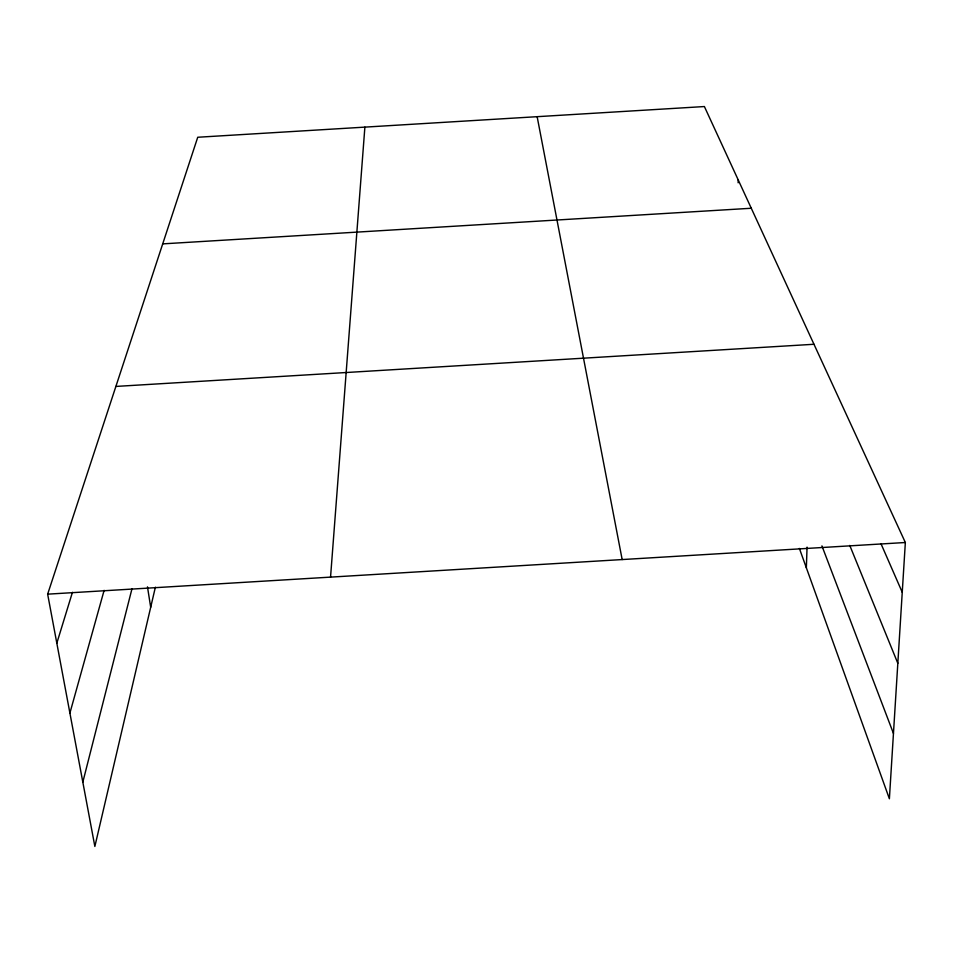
<?xml version="1.0" encoding="UTF-8"?>
<svg xmlns="http://www.w3.org/2000/svg" width="953" height="953" viewBox="0 0 953 953"><rect width="100%" height="100%" fill="white"/><g stroke="black" fill="none" stroke-linecap="round" stroke-linejoin="round"><path stroke-width="1.43" d="M738.146 182.785L738.194 179.867M806.357 567.797L807.06 547.129M155.375 587.215L94.859 846.455L47.65 594.16L197.736 137.256L704.398 106.545L905.35 542.507L889.387 798.769L799.388 548.428M330.548 577.125L364.88 127.13M82.828 782.127L131.955 588.859M69.903 713.082L104.127 590.336M56.823 643.18L72.428 592.337M162.713 243.873L751.274 208.254M115.885 386.43L813.969 344.271M47.65 594.16L905.35 542.507M880.953 543.639L902.253 592.301M849.766 545.426L897.821 663.3M821.927 545.89L893.449 733.441M537.147 116.683L622.166 559.554M147.477 586.857L150.693 607.275"/></g></svg>
